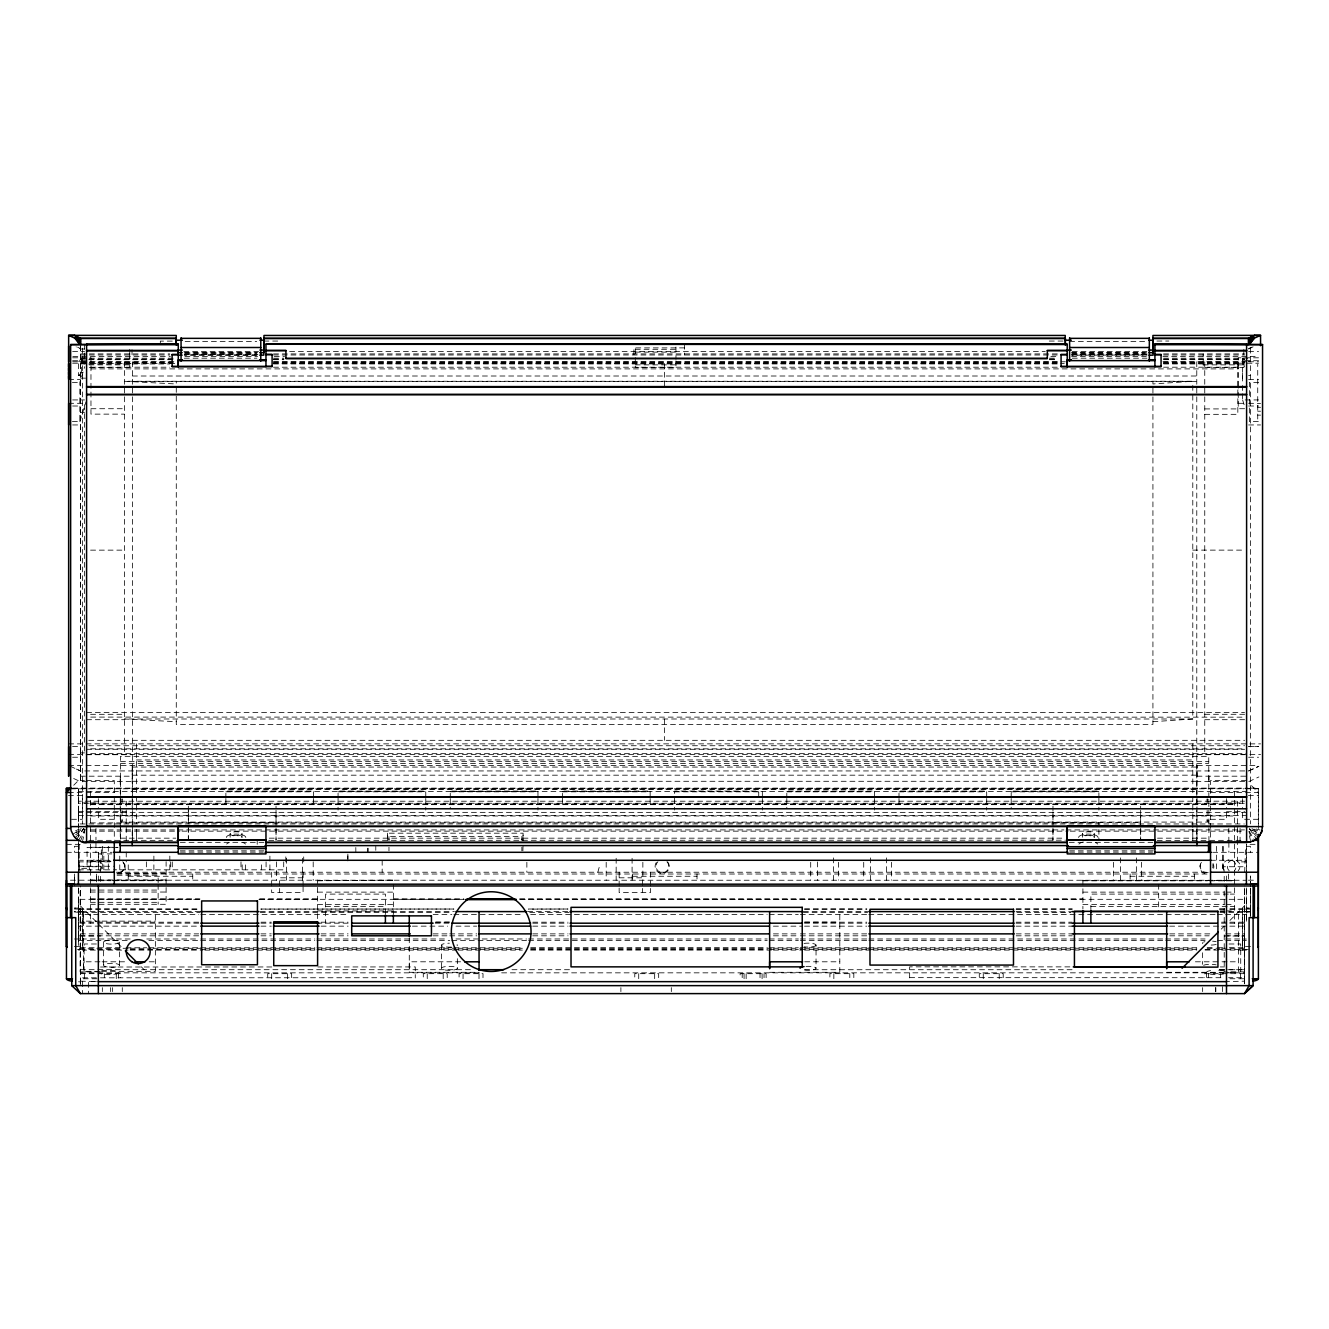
<?xml version="1.0" encoding="UTF-8"?>
<svg xmlns="http://www.w3.org/2000/svg" width="1329" height="1329" viewBox="0 0 1329 1329"><rect width="100%" height="100%" fill="white"/><g stroke="black" fill="none" stroke-linecap="round" stroke-linejoin="round"><path stroke-width="0.75" stroke-dasharray="5 3.75" d="M74.391 882.273L74.407 876.077M198.735 899.318L78.411 899.318L78.444 941.065M78.411 870.329L78.411 840.343M1246.403 812.368L78.428 812.351L78.428 823.947L1244.326 823.963M1244.326 803.281L78.411 803.214L78.411 788.529L78.428 827.685M78.411 803.214L78.411 801.221L1244.609 801.188M97 978.775L80.404 978.775L80.371 985.636L80.404 888.038M80.371 983.261L80.388 885.978M80.604 346.038L80.404 781.602L132.219 781.602L132.219 765.521L132.219 841.456M82.431 940.533L82.431 950.119L128.082 950.119M130.159 938.988L82.431 938.988L82.415 909.053L82.415 911.86A15.682 3.605 0 0 1 74.441 911.345M96.386 874.1L96.386 882.39L96.386 876.176M102.333 991.617L102.333 987.63M103.828 869.831L103.828 853.899M118.414 978.044L118.414 972.529M119.76 869.831L119.76 855.893M120.457 820.059L120.457 821.256L122.052 821.256L122.052 820.059M120.457 800.158L120.457 798.962M120.258 781.602L120.258 776.186L120.258 841.456M122.052 815.441L132.418 815.441M122.052 800.158L122.052 798.962L122.052 806.122M125.092 869.831L125.092 861.873M128.249 869.831L128.249 861.873M132.418 827.502L132.418 840.177L132.418 829.811M136.405 840.177L136.405 829.313M153.882 869.831L153.882 855.893M169.83 869.831L169.83 855.893M188.336 840.177L188.336 828M188.336 806.171L188.336 822.402L276.033 822.402L276.033 810.225M242.177 869.831L242.177 861.873M245.566 869.831L245.566 861.873M261.514 869.831L261.514 861.873M269.903 869.831L269.903 855.893M276.033 828L276.033 840.177L276.033 806.171M283.708 861.873L283.708 869.831L115.241 869.831M285.818 861.873L285.818 855.893M303.71 861.873L303.71 855.893M347.866 855.893L347.866 861.873L347.866 852.304M387.553 840.177L387.553 833.183L523.094 833.183L523.094 840.293M388.965 850.842L388.965 847.237M388.965 836.572L388.965 840.177L388.965 836.572L521.865 836.572L521.865 840.127L521.865 836.572M521.865 850.842L521.865 847.237M909.651 977.895L909.651 966.847L1071.174 966.881M1052.967 828L1052.967 840.177L1052.967 810.125M1052.967 806.171L1052.967 822.402L1140.664 822.402L1140.664 810.225M1140.664 828L1140.664 840.177L1140.664 806.171M1192.794 840.177L1192.794 829.313M1196.781 829.313L1196.781 840.177L1196.781 829.794M1196.781 815.441L1207.147 815.441M1208.742 820.059L1208.742 821.256L1207.147 821.256L1207.147 820.059M1207.147 800.158L1207.147 798.962L1207.147 806.105M1208.742 800.158L1208.742 799.493M1208.941 781.602L1208.941 776.186M1222.547 991.617L1222.547 983.643M1246.519 950.052A15.682 3.605 0 0 1 1242.382 950.185L1242.399 909.102M1246.369 939.038L1242.382 939.038L1242.382 937.493M1229.989 908.986L1242.449 908.986L1242.449 911.794A15.682 3.605 0 0 0 1250.373 911.412M1242.615 378.15L1242.615 372.735M1242.615 363.93L1242.615 358.514L1247.599 358.514M1244.442 917.641L1244.442 985.636L1244.509 977.712L1228.561 977.712M1246.403 921.263L1246.403 888.603M1246.386 871.027L1246.403 844.712M1250.356 915.1L1250.356 908.156L1246.369 908.106L1246.369 916.146M1250.373 915.432L1250.39 888.603M1250.39 886.543L1250.39 880.346M1257.732 419.034L1257.732 364.196M1258.347 823.631L1258.364 788.595L1248.396 788.595M78.411 815.325L78.428 812.351M80.388 978.759L80.404 981.865L77.514 981.749M522.895 840.177L523.094 833.183M522.895 850.842L523.045 845.593M80.388 981.167L100.339 981.649M100.605 872.223L101.486 846.423M1244.675 872.223L1245.572 846.423M82.448 841.789L84.624 831.638M597.834 872.223L599.479 866.242M72.381 421.575L79.84 421.575L79.84 382.37L84.74 366.638M79.84 421.575L85.97 401.89M80.471 841.124L85.056 829.612L83.76 828.748L74.607 833.433M78.61 840.194L85.056 829.612M76.866 839.048L83.76 828.748L73.926 836.107M75.304 837.669L83.76 828.748M73.726 785.223L78.411 780.538L84.391 780.538M1221.218 929.137L1224.125 926.247M1229.923 920.449L1244.409 905.946M80.604 375.492L78.61 375.492L78.61 361.272L81.601 358.514L84.923 358.514M78.61 375.492L81.601 372.735L84.923 372.735M72.763 834.363L81.202 828.598M1248.595 349.012L1253.081 346.852M1248.595 348.597L1251.586 347.201M1248.795 770.936L1258.879 766.285L1248.595 770.936L80.404 770.936L73.676 767.846M1248.795 781.602L1258.879 776.95M75.537 830.824L79.208 829.13M1152.924 721.697L1192.794 718.989L1192.794 393.617M1246.369 908.139L1250.356 908.156L1250.356 909.102L1245.356 909.102M172.288 341.104L160.327 341.104L160.327 343.181M263.973 341.055L279.921 341.055M1049.279 341.055L1063.233 341.055M1156.911 341.038L1168.872 341.038M185.146 341.37L256.696 341.37M1069.612 341.37L1145.249 341.37M684.535 347.882L633.9 347.882L633.9 354.993M84.591 349.029L80.604 349.029L76.118 346.869M635.295 349.294L675.963 349.294M72.63 351.388L84.591 351.388M183.867 351.388L258.524 351.388M289.639 351.388L1045.275 351.388M1072.221 351.388L1146.861 351.388M1248.595 351.388L1258.563 351.388M635.295 352.119L675.963 352.119M184.233 352.65L257.66 352.65M1071.539 352.683L1147.01 352.683M185.146 353.082L256.696 353.082M1071.656 353.082L1145.249 353.082M80.604 353.913L169.813 353.913M184.332 353.913L256.946 353.913M273.541 353.913L1057.734 353.913M1072.254 353.913L1146.944 353.913M1163.539 353.913L1244.459 353.913M184.432 354.66L257.859 354.66M1071.34 354.66L1146.811 354.644M80.604 354.993L169.813 354.993M256.946 354.993L184.199 354.993L257.66 355.159M273.425 354.993L1057.851 354.993M1072.254 354.993L1147.077 354.993L1071.539 355.192M1163.539 354.993L1244.609 354.993M72.796 356.388L170.394 356.388M184.93 356.388L257.61 356.388M274.206 356.388L284.589 356.388M1050.824 356.371L1059.13 356.371M1071.589 356.371L1146.346 356.371M1162.958 356.371L1248.097 356.371M1250.174 356.371L1258.48 356.371M72.696 357.8L90.97 357.8L90.97 414.133L124.444 414.133M1258.53 357.8L1238.229 357.8L1238.229 387.37M80.604 358.182L176.026 358.182M184.332 358.182L256.946 358.182M273.541 358.182L283.908 358.182M1049.445 358.182L1057.734 358.182M1072.254 358.182L1146.944 358.182M1163.539 358.182L1244.459 358.182M80.604 359.162L176.026 359.162M273.541 359.162L283.908 359.162M1049.445 359.162L1057.734 359.162M1163.539 359.162L1244.442 359.162M88.727 359.694L175.893 359.694M273.425 359.694L283.808 359.694M1049.545 359.677L1057.851 359.677M1163.672 359.677L1244.609 359.677M72.63 360.724L86.584 360.724M1258.563 360.724L1242.615 360.724L1244.459 366.638M78.61 361.272L80.604 361.272M1248.595 361.272L1250.589 361.272M72.63 361.787L176.624 361.787M273.508 361.787L1065.36 361.787M1162.958 361.787L1248.097 361.787M1248.595 361.787L1258.563 361.787M80.604 362.086L176.026 362.086M273.541 362.086L1057.734 362.086M1163.539 362.086L1244.442 362.086M80.604 362.867L176.026 362.867M273.425 362.867L1057.851 362.867M1163.539 362.867L1244.609 362.867M72.63 363.216L90.97 363.216M1238.229 363.216L1258.563 363.216M90.97 363.498L176.026 363.498M273.209 363.498L1064.28 363.481M1163.539 363.481L1238.229 363.481M80.604 363.93L86.584 363.93M88.727 363.963L169.663 363.963M273.425 363.947L1057.851 363.947M1163.672 363.947L1244.609 363.947M89.093 364.86L129.76 364.86L129.76 367.568L89.093 367.568M635.295 364.86L675.963 364.86M1203.194 364.86L1243.844 364.86M90.97 367.203L169.763 367.203M273.508 367.203L1057.768 367.203M1163.573 367.203L1237.831 367.203M90.97 368.897L1238.229 368.897M1248.595 375.492L1250.589 375.492M132.418 376.007L1196.781 376.007M80.604 378.15L86.584 378.15M68.643 379.446L80.604 379.446M1248.595 379.446L1258.563 379.446M132.418 381.423L1196.781 381.423M72.381 382.37L79.84 382.37M1258.696 382.37L1249.36 382.37L1249.36 421.575L1258.696 421.575M72.63 399.929L84.591 399.929M1242.615 393.733L1242.615 399.929L1258.563 399.929M68.643 403.302L84.591 403.302L84.591 754.706M1238.229 403.302L1244.609 403.302M1248.595 403.302L1260.556 403.401M72.63 406.01L80.604 406.01M1248.595 406.01L1258.563 406.01M1257.732 407.305L1260.556 407.305M90.97 408.717L124.444 408.717M1244.609 408.717L1238.229 408.717L1238.229 388.799M1204.755 408.917L1237.831 408.917M1257.732 411.209L1260.556 411.209M80.604 412.322L84.591 412.322M1204.755 414.332L1237.831 414.332L1237.831 361.787M1257.732 415.13L1260.556 415.13M72.63 424.948L80.604 424.948M1248.595 424.948L1260.556 424.948M90.571 550.14L124.444 550.14M1192.794 550.123L1244.609 550.123M86.584 712.377L1244.525 712.377M90.571 714.304L124.444 714.304M1204.755 714.288L1244.609 714.288M90.721 717.095L1244.525 717.162M1192.794 718.989L124.444 718.989L176.275 721.697M86.584 719.703L124.444 719.703M1204.755 719.703L1244.609 719.703M88.727 740.319L1244.609 740.319M68.643 743.875L1260.556 743.875M88.744 745.735L1244.609 745.735M1248.795 746.582L1258.596 746.582L1248.595 746.582M72.563 746.582L80.604 746.582M90.721 748.808L1244.525 748.875M86.584 749.29L1244.609 749.29M80.604 752.895L84.591 752.895M90.721 753.659L1246.602 753.659M68.643 754.54L1260.556 754.54M86.584 754.706L132.418 754.706M1196.781 754.689L1244.609 754.689M72.563 757.248L80.604 757.248M1248.595 757.248L1258.563 757.248M136.405 759.955L1192.794 759.955M120.457 761.65L1208.742 761.65M120.457 763.461L1208.742 763.461M68.643 765.521L1258.563 765.521M132.418 767.066L1196.781 767.066M132.418 775.189L1196.781 775.172M80.404 776.186L132.219 776.186M1196.98 776.186L1248.595 776.186M86.385 780.538L114.294 780.538L114.294 840.343M1246.403 780.538L1210.536 780.538L1210.536 840.343M132.418 781.286L1196.781 781.286M1244.658 781.602L1196.98 781.602L1196.98 765.521L1196.98 841.456M72.68 788.114L1247.981 788.114M1250.057 788.114L1258.364 788.114L1258.364 831.439M72.43 788.529L1247.981 788.529M70.603 788.811L1243.828 788.811M1245.904 788.811L1258.364 788.811M132.418 789.409L1196.781 789.393M78.411 791.552L1246.403 791.552M225.88 791.818L313.578 791.818M338.064 791.818L425.778 791.818M450.265 791.818L537.963 791.818M562.449 791.818L650.147 791.818M674.634 791.818L758.726 791.818M786.818 791.835L874.515 791.835M899.002 791.835L986.699 791.835M1011.186 791.835L1098.9 791.835M68.444 792.499L84.391 792.499M86.385 792.499L114.294 792.499M1210.536 792.499L1258.364 792.499L1248.878 783.014M68.444 795.39L82.398 795.39L82.398 819.295L68.444 819.295M1248.396 795.39L1258.364 795.39M82.398 802.949L88.379 802.949M90.372 802.949L98.346 802.949M1226.484 802.949L1242.416 802.949M90.372 803.895L1234.425 803.895M90.355 804.41L1234.425 804.41M90.372 804.66L1234.425 804.66M78.411 811.67L126.238 811.67M1226.484 811.72L1244.609 811.67M78.411 815.408L1246.403 815.425M90.355 815.989L1234.425 815.989M114.294 819.295L98.346 819.295L98.346 810.092M1210.536 819.295L1226.484 819.295L1226.484 810.092M1258.364 819.295L1242.416 819.295L1242.416 810.092M120.457 822.086L1208.742 822.086M90.372 822.884L1098.9 822.884L1098.9 840.759M90.721 829.911L175.81 829.911M177.887 829.911L1063.981 829.911M1066.057 829.911L1244.525 829.911M90.721 831.157L179.963 831.157M182.04 831.157L1068.134 831.157M1070.21 831.157L1244.525 831.157M120.457 838.167L175.843 838.167M269.239 838.167L1064.114 838.167M1157.509 838.167L1208.742 838.167M88.777 840.343L176.508 840.343M268.74 840.343L1065.393 840.177M1157.194 840.393L1244.459 840.343M180.295 842.337L263.923 842.337M1069.264 842.337L1152.874 842.337M66.45 844.33L80.903 844.33M1250.057 844.33L1256.287 844.33M78.411 846.324L74.424 846.324L74.424 852.304M1246.403 846.324L1250.39 846.324L1250.39 852.304M90.372 847.287L117.351 847.287M118.082 847.52L87.066 847.52L87.066 868.634L81.501 868.634L78.411 864.199M180.196 850.842L265.086 850.842M1069.546 850.842L1153.389 850.842M66.45 852.304L112.134 852.304M180.379 852.122L263.292 852.122M1069.646 852.122L1152.575 852.122M1212.679 852.304L1258.364 852.304M98.496 853.899L111.786 853.899M78.411 860.278L114.294 860.278M1210.536 860.278L1246.403 860.278M90.372 861.159L110.839 861.159M90.372 861.674L110.839 861.674M78.411 861.873L112.3 861.873M1246.403 861.873L1237.449 861.873L1237.449 841.805M78.411 866.242L114.294 866.242M79.242 844.397L79.242 866.741L101.486 866.741M1223.328 846.423L1223.328 866.741L1245.572 866.741M78.411 869.831L114.992 869.831M116.354 872.223L1208.46 872.223M116.985 873.253L166.108 873.253M117.002 874.017L1207.845 874.017M117.068 875.23L158.134 875.23L158.134 882.639M128.232 876.26L192.738 876.26M632.504 876.26L697.011 876.26M1130.115 876.26L1194.621 876.26M303.078 877.804L279.638 877.804L279.638 886.377M619.148 877.804L642.572 877.804L642.572 886.377M90.372 879.948L114.942 879.948M116.985 879.948L166.108 879.948M70.437 880.197L1246.403 880.263M1248.396 880.197L1254.377 880.197M90.372 880.446L110.839 880.446M112.882 880.446L166.108 880.446M317.631 880.546L393.367 880.546M1082.902 880.546L1234.425 880.546M90.372 880.712L110.839 880.712M112.882 880.712L166.108 880.712M317.631 880.811L393.367 880.031M1082.902 880.811L1207.446 880.811M1209.523 880.811L1234.425 880.811M90.372 890.065L158.134 890.065M90.372 892.041L166.108 892.041M317.631 892.124L393.367 892.124M1082.902 892.124L1224.192 892.124M1226.119 892.124L1234.425 892.124M1228.278 894.101L1090.876 894.101L1090.876 909.036M1230.322 894.101L1234.425 894.101M90.372 898.819L199.865 898.819M259.77 898.819L317.631 898.819M393.367 898.819L463.771 898.819M519.672 898.819L1082.902 898.819M258.906 899.318L464.286 899.318M520.303 899.318L1246.403 899.318L1246.386 916.595M90.372 899.583L199.865 899.583M259.77 899.583L317.631 899.583M393.367 899.583L463.771 899.583M519.672 899.583L1082.902 899.583M90.372 902.325L158.134 902.325M90.372 904.301L166.108 904.301L166.108 861.674M317.631 904.384L393.367 904.384M1082.902 904.401L1224.059 904.401M1226.119 904.401L1234.425 904.401M325.588 906.361L385.393 906.361M1090.876 906.378L1228.278 906.378M1230.322 906.378L1234.425 906.378M260.883 909.036L453.887 909.036L260.999 909.119M528.593 909.019L568.015 909.019L528.61 909.119M804.577 909.019L866.84 909.003M1016.253 909.003L1072.287 909.003M1219.623 908.986L1227.913 908.986M804.51 909.119L866.741 909.119M1016.104 909.119L1072.121 909.119M1219.407 909.119L1227.714 909.119M1229.774 909.119L1250.356 909.102M317.631 910.913L393.367 910.913M1220.105 910.913L1224.192 910.913M1226.235 910.913L1234.425 910.913M200.147 911.628L78.411 911.594L78.394 914.568L198.735 914.568M260.268 911.628L454.418 911.594M527.663 911.628L569.128 911.628M803.364 911.628L867.621 911.628M1016.12 911.594L1072.287 911.794M1220.005 911.628L1246.403 911.611M74.225 911.893A15.549 3.854 0 0 0 81.999 912.408L200.147 912.408M260.268 912.408L450.963 912.408M529.739 912.408L569.128 912.408M803.364 912.408L867.621 912.408M1016.868 912.408L1070.759 912.408M1220.005 912.408L1242.814 912.408A15.549 3.854 0 0 0 1250.589 911.893M200.795 914.568L348.098 914.568M433.154 914.568L451.827 914.568M453.903 914.568L522.363 914.568M530.67 914.568L767.165 914.568M769.242 914.568L798.28 914.568M800.357 914.568L866.757 914.568M868.817 914.568L1215.287 914.585M1217.364 914.585L1223.577 914.585M1225.654 914.585L1246.403 914.585M100.007 921.13L83.611 921.13L83.594 911.594L83.611 971.333L100.007 971.333M102.051 921.13L155.36 921.13M435.962 922.093L450.315 922.093M804.726 922.093L839.795 922.093M198.735 922.193L78.411 922.193L78.411 899.318M260.966 922.193L271.349 922.193M321.136 922.193L348.098 922.193M435.231 922.193L449.767 922.193M532.746 922.193L568.015 922.193M804.51 922.193L866.757 922.193M1016.12 922.193L1072.138 922.193M1221.501 922.193L1228.179 922.093M1229.807 922.193L1246.403 922.193M198.735 923.173L78.411 923.173L78.394 926.147L198.719 926.147M260.966 923.173L271.349 923.173M348.098 923.173L317.631 923.173L317.631 880.031M435.231 923.173L449.767 923.173M532.746 923.19L568.015 923.19M804.51 923.19L866.757 923.19M1016.12 923.19L1072.138 923.19M1221.501 923.206L1227.73 923.206M1229.807 923.206L1246.403 923.206M260.966 926.147L271.332 926.147M321.136 926.147L348.098 926.147M412.405 926.147L447.674 926.147M455.98 926.147L476.729 926.147M532.746 926.147L568.015 926.147M773.395 926.163L802.434 926.163M804.51 926.163L866.757 926.163M1016.12 926.163L1072.138 926.163M1169.636 926.163L1219.441 926.163M1221.501 926.163L1227.73 926.163M1229.807 926.163L1246.403 926.163M80.404 933.872L198.669 933.872M260.933 933.872L271.299 933.872M321.103 933.872L348.082 933.872M433.154 933.872L447.674 933.872M449.75 933.872L476.729 933.872M532.746 933.872L568.031 933.872M773.445 933.872L798.347 933.872M800.423 933.872L866.824 933.872M1016.22 933.872L1072.254 933.872M1169.769 933.872L1213.344 933.872M1225.803 933.872L1244.476 933.872M198.669 935.815L80.404 935.815L77.364 934.835M260.933 935.815L271.299 935.815M321.103 935.815L348.082 935.815M433.154 935.815L447.674 935.815M449.75 935.815L476.729 935.815M532.746 935.815L568.031 935.815M773.445 935.815L798.347 935.815M800.423 935.815L866.824 935.815M1016.22 935.815L1072.254 935.815M1169.769 935.815L1209.191 935.815M1225.803 935.815L1244.476 935.815M80.139 936.015L100.605 936.015M1224.225 936.015L1244.675 936.015M146.755 938.988L198.636 938.988M200.712 938.988L314.84 938.972M316.917 938.972L447.657 938.972M455.963 938.972L526.517 938.972M528.593 938.972L767.232 938.972M769.308 938.972L798.364 938.972M800.44 938.972L866.84 938.972M868.917 938.972L1163.589 938.972M1165.666 938.972L1205.087 938.972M1225.853 938.972L1242.449 938.972M74.457 938.988L82.431 938.988M78.444 940.533L128.082 940.533M148.831 940.533L198.636 940.533M200.712 940.533L314.84 940.517M316.917 940.517L449.734 940.517M451.81 940.517L526.517 940.517M528.593 940.517L767.232 940.517M769.308 940.517L798.364 940.517M800.44 940.517L866.84 940.517M868.917 940.517L1163.589 940.517M1165.666 940.517L1205.104 940.517M1217.547 940.517L1223.776 940.517M1225.853 940.517L1246.369 940.583M96.419 943.989L84.092 943.989L84.092 971.881M1229.009 943.989L1240.721 943.989L1240.721 971.881M74.374 946.447L80.355 946.447L80.404 949.537L121.903 949.537M1250.489 946.447L1244.509 946.447L1244.509 947.76L1225.803 947.76M80.404 947.776L123.979 947.776M126.056 947.776L146.805 947.776M148.881 947.776L198.669 947.776M200.745 947.776L314.873 947.776M316.95 947.776L451.827 947.776M453.903 947.776L522.38 947.776M530.67 947.776L767.232 947.776M769.292 947.776L798.347 947.776M800.423 947.776L866.824 947.776M868.9 947.776L1163.556 947.76M1165.616 947.76L1196.748 947.76M1207.131 947.76L1215.42 947.76M1217.497 947.76L1223.727 947.76M128.082 948.291L78.444 948.291L78.411 887.938M130.159 948.291L150.908 948.291M152.985 948.291L202.789 948.291M204.865 948.291L318.993 948.291M321.07 948.291L455.963 948.275M458.023 948.275L522.363 948.275M530.67 948.275L771.385 948.258M773.461 948.258L802.517 948.258M804.593 948.258L870.993 948.258M873.07 948.258L1167.742 948.241M1169.819 948.241L1196.798 948.241M1207.164 948.241L1219.623 948.241M1221.7 948.241L1227.93 948.241M1230.006 948.241L1246.369 948.358M130.209 949.537L198.685 949.537M200.745 949.537L314.873 949.537M316.95 949.537L451.827 949.537M453.903 949.537L522.38 949.537M530.67 949.537L767.232 949.537M769.308 949.537L798.347 949.537M800.423 949.537L866.824 949.537M868.9 949.537L1163.556 949.521M1165.616 949.521L1196.748 949.521M1205.054 949.521L1215.42 949.521M1217.497 949.521L1223.727 949.521M1225.803 949.521L1244.476 949.521A13.921 3.09 0 0 0 1248.778 949.371M130.159 950.119L202.789 950.119M204.865 950.119L318.993 950.119M321.07 950.119L455.963 950.102M458.023 950.102L522.363 950.102M530.67 950.102L771.385 950.085M773.461 950.085L802.517 950.085M804.593 950.085L870.993 950.085M873.07 950.085L1167.742 950.069M1169.819 950.069L1196.798 950.069M1205.104 950.069L1219.623 950.069M1221.7 950.069L1227.93 950.069M1230.006 950.069L1242.449 950.069M99.991 961.797L83.594 961.797L83.611 971.333M102.051 961.797L126.654 961.797M149.213 961.797L155.36 961.797M460.582 961.797L409.282 961.797L409.282 972.296L479.055 972.296M804.709 961.797L839.795 961.797M1195.386 961.797L1219.989 961.797M1222.032 961.797L1228.179 961.797M1230.239 961.797L1238.429 961.797M100.506 967.014L272.379 966.964M317.93 966.964L415.263 966.931L415.263 977.978M1220.288 966.931L1224.424 966.931M80.404 969.688L470.483 969.705M511.981 969.705L570.075 969.705M804.543 969.721L1072.204 969.721M1219.524 969.721L1227.813 969.721M1229.89 969.721L1244.409 969.721L1219.723 969.721M101.536 971.333L155.36 971.333L155.36 911.594M100.605 971.881L80.139 971.881L80.139 888.686M1244.675 971.881L1224.225 971.881L1224.225 888.686M769.641 972.296L839.795 972.296L839.795 911.594M1166.679 972.296L1228.179 972.296M1230.239 972.296L1238.429 972.296L1238.429 911.594M80.404 972.845L480.882 972.845M501.631 972.845L1223.727 972.828M1225.803 972.828L1244.476 972.828M80.404 973.675L120.275 973.675L120.275 977.662M1244.476 973.675L1204.639 973.692L1204.639 977.679M100.506 977.812L415.263 977.729M909.651 977.646L1224.424 977.712M96.352 977.812L80.404 977.812L80.421 981.732M1229.94 978.759L1244.476 978.759L1244.476 981.849L1244.675 888.686M96.369 981.649L88.379 981.649L88.379 993.61M1224.541 981.649L1244.476 981.167M1256.154 828.997L1260.058 830.01M70.354 766.301L80.604 770.936M1253.978 829.13L1257.649 830.824M73.676 778.512L80.404 781.602L80.404 765.521M77.614 347.201L80.604 348.597M1256.752 832.502L1249.426 828.748L1256.304 839.048M1251.968 828.598L1257.035 832.07M1259.261 836.107L1249.426 828.748L1257.882 837.669M80.404 905.913L122.434 947.942M141.289 966.798L144.18 969.688M1249.21 831.373L1254.576 840.194M1248.895 831.522L1252.699 841.124M1242.615 399.929L1244.459 405.827M1249.426 835.708L1250.739 841.789M1223.328 866.741L1224.225 872.223M79.242 866.741L80.139 872.223M1250.456 886.393L1250.456 876.077L1250.456 885.978M1250.456 887.988L1250.473 916.213M1244.442 888.038L1244.476 983.261L1244.442 885.978M1242.382 940.583L1242.382 948.358M1228.528 874.017L1228.528 882.273M78.428 829.745L78.428 835.924M78.428 844.181L78.428 870.96M78.411 888.553L78.444 940.118L78.444 938.091M1250.589 348.148L1250.589 823.864M1250.39 888.387L1250.356 916.213M1246.403 844.131L1246.403 872.223M1246.403 887.955L1246.403 921.196M1243.844 349.278L1243.844 367.568L1203.194 367.568L1203.194 353.929M1242.814 912.408L1242.814 911.628A15.549 3.854 0 0 0 1250.589 911.113M1242.615 358.514L1242.615 383.416M1242.615 385.476L1242.615 391.673M1242.416 798.629L1242.416 807.7M1242.449 908.986L1242.382 950.185M1240.455 973.675L1240.455 981.649M1240.057 828.416L1240.057 840.343M1237.449 801.188L1237.449 840.759M1234.425 791.552L1234.425 923.19M1228.843 828.416L1228.843 840.343M1228.876 842.337L1228.876 852.304M1226.484 798.629L1226.484 807.7M1226.501 876.01L1226.501 882.29M1224.225 876.343L1224.225 886.759M1222.497 846.324L1222.497 870.229M1220.554 973.675L1220.554 977.679M1216.517 846.324L1216.517 870.229M1215.836 987.63L1215.836 991.617M1215.437 987.63L1215.437 991.617M1208.941 841.456L1208.742 756.351L120.457 756.351L120.457 840.476M1208.609 973.692L1208.609 977.679M1207.147 810.424L1207.147 821.256M1206.516 972.446L1206.516 981.649M1204.755 361.787L1204.755 754.689M1202.645 987.63L1202.645 991.617M1202.562 952.743L1202.562 964.322M1196.781 361.787L1196.781 809.062M1196.781 810.424L1196.781 827.734M1194.621 874.017L1194.621 882.091M1192.794 385.377L1192.794 391.557M1192.794 743.875L1192.794 827.502M1192.794 829.695L1192.794 838.167M1158.689 884.3L1158.639 910.913M1152.924 381.257L1152.924 383.965L1192.794 381.257L124.444 381.273L176.275 383.981L176.275 381.273M1152.924 388.085L1152.924 724.405L176.275 724.405L176.275 388.101M1141.412 862.272L1141.412 880.197M1136.361 857.886L1136.361 880.197M1130.115 874.017L1130.115 882.091M1120.413 857.886L1120.413 880.197M1113.586 862.272L1113.586 880.197M1098.9 797.965L1098.9 791.054L1011.186 791.054L1011.186 797.965M1098.9 798.48L1098.9 810.059M1094.282 833.831A5.931 2.077 0 0 1 1085.378 835.642A5.931 2.077 0 0 1 1085.378 832.037A5.931 2.077 0 0 1 1094.282 833.831L1094.282 837.503A5.931 2.077 0 0 0 1088.351 835.409A5.931 2.077 0 0 0 1082.421 837.503L1082.421 833.831M1082.902 880.031L1082.902 909.036M1011.186 798.48L1011.186 808.331M1003.212 977.679L1003.212 973.692L979.29 973.692L979.29 977.679M999.209 973.692L999.209 981.666M986.699 797.35L986.699 791.054L899.002 791.054L899.002 797.35M986.699 798.48L986.699 810.059M983.261 973.692L983.261 981.666M899.002 798.48L899.002 806.205M891.543 862.272L891.543 880.197M886.493 857.886L886.493 880.197M874.515 797.35L874.515 791.054L786.818 791.054L786.818 797.35M874.515 798.48L874.515 810.059M870.545 857.886L870.545 880.197M863.717 862.272L863.717 880.197M853.816 977.662L853.816 973.675L829.894 973.675L829.894 977.662M849.796 973.675L849.796 977.662M838.533 862.272L838.533 880.197M833.848 973.675L833.848 981.649M833.466 857.886L833.466 880.197M817.534 861.94L817.534 880.197M804.078 943.407A7.974 1.977 0 0 1 816.039 945.118L816.039 968.293M810.707 862.272L810.707 880.197M786.818 798.48L786.818 808.331M766.119 977.679L766.119 973.692L740.12 973.692L740.12 977.679M764.042 973.692L764.042 977.679M762.331 791.552L762.331 797.35M762.331 798.48L762.331 810.059M762.098 973.692L762.098 981.649M760.022 973.692L760.022 977.679M758.726 797.018L758.726 791.054L674.634 791.054L674.634 797.965M746.15 973.692L746.15 981.649M744.074 973.692L744.074 981.666M742.197 973.692L742.197 977.679M697.011 874.017L697.011 882.091M684.535 344.277L684.535 354.993M675.963 347.035L675.963 359.395M675.963 360.84L675.963 367.568L635.295 367.568L635.295 347.035M674.634 798.48L674.634 810.059M671.311 987.63L671.311 991.617M664.6 363.498L664.6 386.673M664.6 718.989L664.6 740.319M658.669 977.662L658.669 973.675L634.764 973.675L634.764 977.662M654.665 973.675L654.665 981.649M650.545 872.223L650.545 886.377M650.545 888.436L650.545 892.556L619.148 892.556L619.148 886.676M650.147 797.35L650.147 791.054L562.449 791.054L562.449 797.965M650.147 798.48L650.147 806.205M642.854 862.272L642.854 880.197M642.572 888.436L642.572 892.556M638.717 973.675L638.717 981.649M632.504 874.017L632.504 882.091M632.089 858.285L632.089 880.197M620.892 987.63L620.892 991.617M619.148 872.223L619.148 886.377M616.158 858.285L616.158 880.197M606.19 862.272L606.19 880.197M562.449 798.48L562.449 806.205M537.963 797.35L537.963 791.054L450.265 791.054L450.265 797.35M537.963 798.48L537.963 810.059M526.865 862.272L526.865 872.223M482.992 977.679L483.025 973.675L459.086 973.692L459.086 977.679M479.021 973.675L478.988 981.666M463.073 973.675L463.04 981.666M457.342 958.674L457.342 968.343A7.974 1.977 0 0 1 445.381 970.054A7.974 1.977 0 0 1 445.381 966.615A7.974 1.977 0 0 1 457.342 968.343M450.265 798.48L450.265 808.331M447.208 977.662L447.208 973.675L423.286 973.675L423.286 977.662M443.188 973.675L443.188 981.649M441.394 945.168L441.394 968.343M427.24 973.675L427.24 981.649M425.778 797.35L425.778 791.054L338.064 791.054L338.064 797.965M425.778 798.48L425.778 810.059M409.282 937.693L409.282 972.296M393.367 884.3L393.367 913.837M387.553 833.183L387.553 840.293M385.393 913.837L385.393 894.101L325.588 894.101L325.605 923.173M382.171 860.278L382.171 872.223M375.791 846.324L375.791 850.311M368.017 848.184L368.017 852.304M367.817 848.234L367.817 852.304M355.807 847.52L355.856 852.304M338.064 798.48L338.064 810.059M313.578 797.35L313.578 791.037L225.88 791.037L225.88 797.35M313.578 798.48L313.578 806.205M313.195 861.873L313.195 880.197M303.078 872.223L303.078 886.377M303.078 886.676L303.078 892.556L271.664 892.556L271.664 888.436M302.431 858.285L302.431 880.197M291.649 977.679L291.649 973.692L267.727 973.692L267.727 977.679M287.645 973.692L287.645 981.666M286.483 858.285L286.483 880.197M279.638 888.436L279.638 892.556M276.515 861.873L276.515 880.197M271.664 872.223L271.664 886.377M271.697 973.692L271.697 981.666M266.082 861.873L266.082 869.831M257.195 840.343L257.195 844.33M242.011 833.831A5.931 2.077 0 0 1 233.107 835.642A5.931 2.077 0 0 1 233.107 832.037A5.931 2.077 0 0 1 242.011 833.831L242.011 837.503A5.931 2.077 0 0 0 236.064 835.426A5.931 2.077 0 0 0 230.133 837.503L230.133 833.831M240.998 861.873L240.998 869.831M225.88 798.48L225.88 806.205M192.738 874.017L192.738 882.091M188.336 810.125L188.336 838.2M172.272 861.873L172.272 869.831M170.677 861.873L170.677 869.831M158.134 884.499L158.134 904.301M146.356 861.873L146.356 869.831M136.405 743.875L136.405 823.531M136.405 829.695L136.405 838.167M132.418 361.787L132.418 809.079M132.418 810.441L132.418 827.734M132.02 349.66L132.02 354.993M129.76 353.929L129.76 367.568M129.76 349.294L129.76 359.162M128.232 874.017L128.232 882.091M126.238 801.188L126.238 840.759M126.238 852.022L126.238 861.873M124.444 361.787L124.444 754.706M122.285 987.63L122.285 991.617M122.052 810.441L122.052 821.256M119.477 942.145A7.974 1.977 0 0 1 107.516 943.856A7.974 1.977 0 0 1 107.516 940.434A7.974 1.977 0 0 1 119.477 942.145L119.477 965.319A7.974 1.977 0 0 1 107.516 967.03A7.974 1.977 0 0 1 107.516 963.591A7.974 1.977 0 0 1 119.477 965.319M116.271 973.675L116.271 981.649M112.633 987.63L112.633 991.617M110.639 987.63L110.639 991.617M108.314 846.324L108.314 872.223M104.326 973.675L104.326 977.662M103.529 942.145L103.529 965.319M102.333 846.324L102.333 872.223M100.605 876.343L100.605 882.606M98.346 798.629L98.346 807.7M98.346 876.01L98.346 882.29M95.97 828.416L95.97 840.343M95.954 842.337L95.954 852.304M90.372 791.552L90.372 923.173M84.591 344.277L84.591 363.963M84.358 973.675L84.358 981.649M82.597 348.148L82.597 823.864M82.415 909.053L82.431 950.119A15.682 3.605 0 0 1 78.295 950.002M82.398 981.649L82.398 993.61M81.999 912.408L81.999 911.628A15.549 3.854 0 0 1 74.225 911.113M81.601 358.514L81.601 372.735M80.604 345.739L80.604 776.186M80.404 746.582L80.404 757.248M78.411 788.529L78.411 836.19M78.411 843.367L78.411 872.223M74.424 874.017L74.407 885.978M457.076 944.653A7.974 1.977 0 0 1 457.076 945.683M451.428 947.079A7.974 1.977 0 0 1 441.461 945.417A7.974 1.977 0 0 1 449.368 943.191M806.005 966.382A7.974 1.977 0 0 1 815.973 968.542A7.974 1.977 0 0 1 804.078 970.004M816.039 945.118A7.974 1.977 0 0 1 804.078 946.829M1203.625 965.269A7.974 1.977 0 0 1 1216.168 964.854M1216.168 944.487A7.974 1.977 0 0 1 1208.476 945.002M1202.828 943.607A7.974 1.977 0 0 1 1202.828 942.577M1203.625 942.095A7.974 1.977 0 0 1 1204.888 941.696M1212.596 941.181A7.974 1.977 0 0 1 1216.168 941.696M122.783 861.74A6.379 6.379 0 0 1 116.62 872.405M666.925 861.74A6.379 6.379 0 0 1 666.925 870.761A6.379 6.379 0 0 1 657.905 870.761A6.379 6.379 0 0 1 657.905 861.74M1212.712 864.598A6.379 6.379 0 0 1 1212.712 867.903M1208.194 872.405A6.379 6.379 0 0 1 1202.031 861.74A6.994 6.994 0 0 0 1208.493 873.602M1229.142 870.761A6.379 6.379 0 0 1 1229.142 861.74A6.379 6.379 0 0 1 1238.163 861.74A6.379 6.379 0 0 1 1238.163 870.761M90.854 870.595A6.379 6.379 0 0 1 90.854 861.574A6.379 6.379 0 0 1 99.874 861.574A6.379 6.379 0 0 1 99.874 870.595M123.447 862.554A6.412 6.412 0 0 1 115.739 872.289M1224.109 870.179A6.595 6.595 0 0 1 1225.288 861.342A6.595 6.595 0 0 1 1234.192 861.773A6.595 6.595 0 0 1 1234.558 870.661M1212.995 863.468A6.994 6.994 0 0 1 1212.829 870.462M667.623 861.856A7.094 7.094 0 0 1 667.208 871.425A7.094 7.094 0 0 1 657.622 871.841A7.094 7.094 0 0 1 656.376 862.338M226.661 844.081A9.735 3.422 0 0 1 229.186 842.553M242.958 842.553A9.735 3.422 0 0 1 245.483 844.081M226.329 837.503A9.735 3.422 0 0 1 236.064 834.08A9.735 3.422 0 0 1 245.815 837.503M1078.6 837.503A9.735 3.422 0 0 1 1088.351 834.08A9.735 3.422 0 0 1 1098.086 837.503M1078.932 844.081A9.735 3.422 0 0 1 1083.484 842.005M1095.246 842.536A9.735 3.422 0 0 1 1097.754 844.081M101.652 970.834A9.967 2.209 0 0 1 115.739 970.951A9.967 2.209 0 0 1 115.241 974.074A9.967 2.209 0 0 1 101.17 973.958M1223.76 973.875A9.967 2.209 0 0 1 1208.011 973.526A9.967 2.209 0 0 1 1213.56 970.253M1218.71 970.203A9.967 2.209 0 0 1 1224.923 971.183M80.388 949.537A13.921 3.09 0 0 1 77.481 949.454M98.496 852.304L98.496 869.831L98.496 852.304M78.444 908.072L74.457 908.089L78.444 908.056M79.458 909.053L74.457 909.053L198.752 909.119L79.458 909.053"/><path stroke-width="1.5" d="M66.467 946.447A13.921 3.09 0 0 0 67.148 947.394A16.629 3.821 0 0 1 66.616 946.863L66.45 788.529L70.603 788.529M66.45 880.296L66.483 946.364M68.643 746.582L68.643 776.186L68.643 335.357L74.623 335.357L80.604 339.094L75.072 338.28L68.643 335.357L176.275 335.456L176.275 344.909M68.643 424.948L68.643 403.401M68.643 378.516L68.643 375.924M68.643 374.612L68.643 372.02M68.643 370.708L68.643 368.116M68.643 366.804L68.643 364.196M68.643 361.804L68.643 346.038M71.766 981.167L71.766 978.759M80.604 344.576L80.604 338.48L176.076 338.48L176.076 343.895M120.258 852.105L120.258 850.842M120.258 841.988L120.258 845.593L178.302 845.593M176.076 344.576L176.076 338.48M176.275 344.194L176.275 340.207L182.389 340.207M178.269 848.467L178.269 853.916L265.966 853.916L265.966 826.405L178.269 826.405L178.269 848.55L265.966 848.55M178.269 826.605L178.269 842.536L86.584 842.536C82.88 844.928 71.118 834.18 75.304 837.669M1065.426 344.576L1065.426 338.48L263.773 338.48L263.773 352.65L259.687 352.65M1067.22 848.467L1067.22 853.916L1154.918 853.916L1154.918 826.405L1067.22 826.405L1067.22 848.55L1154.918 848.55M1067.22 826.605L1067.22 842.536L265.966 842.536M1153.123 344.576L1153.123 338.48L1248.595 338.48M265.966 360.624L178.269 360.624L178.269 366.754L178.269 344.012L70.636 344.493L70.636 826.605L1262.55 826.605L1262.55 344.493L1154.918 344.012L1246.602 344.277M1208.543 852.105L1208.543 850.842M1208.742 841.789L1208.742 850.842L1208.941 841.456M1208.941 841.971L1208.941 845.576L1153.389 845.593M1248.595 344.576L1248.595 338.28L1254.576 335.357L1260.556 335.357L1260.556 345.706M1258.397 946.447A13.921 3.09 0 0 1 1257.716 947.394A16.629 3.821 0 0 0 1258.198 946.912L1258.347 835.991M1262.55 826.405L1261.337 832.702L1262.002 830.725M1260.407 834.579L1257.882 837.868L1261.337 832.502M1249.709 344.244L1254.127 338.28L1260.556 335.357L1152.924 335.473L1152.924 353.115M71.018 787.931L66.45 792.499L70.437 792.499M1182.079 968.276L1218.328 932.044M1256.304 839.247L1252.699 841.323L1257.882 837.669M1248.595 342.915L1254.127 338.28L1152.924 338.347M1248.595 341.503L1254.127 338.28L1248.595 339.094L1248.595 344.377L1254.127 338.28L1248.595 340.191M1248.595 338.347L1254.576 335.456M1154.918 842.536L1246.602 842.536L1252.699 841.124M1154.918 842.337L1250.739 841.988M176.275 338.347L75.072 338.28L79.491 344.244M181.06 338.347L260.783 338.347M263.973 338.363L1065.227 338.347M1069.612 338.347L1149.336 338.347M259.886 340.207L263.973 340.207M1065.227 340.224L1071.34 340.224M1148.854 340.224L1152.924 340.224M86.584 344.277L178.269 344.277M265.966 344.261L1067.22 344.527M70.636 344.693L178.269 344.693M1154.918 344.693L1262.55 344.693M181.06 347.5L260.783 347.5M1069.612 347.5L1149.336 347.5M178.302 350.075L182.389 350.075M259.886 350.075L263.973 350.075M1067.27 350.075L1071.34 350.075M1148.854 350.075L1152.924 350.075M86.584 350.407L178.269 350.407M265.966 350.407L285.918 350.407L285.918 358.614L1047.318 358.614L1047.318 350.407L1067.22 350.407M1154.918 350.407L1246.602 350.407M86.584 350.823L178.269 350.823M265.966 350.657L285.918 350.657M1047.318 350.657L1067.22 350.657M1154.918 350.823L1246.602 350.823M178.103 352.65L182.189 352.65M1149.053 352.683L1153.123 352.683M178.269 354.378L172.122 354.378L172.122 366.754L265.966 366.754L265.966 344.012L1067.22 344.012L1067.22 366.754L1067.22 360.624L1154.918 360.624M265.966 354.378L272.096 354.378L272.096 366.588L265.966 366.588M1067.22 354.378L1061.074 354.378L1061.074 366.754L1161.064 366.754L1161.064 354.378L1154.918 354.378M265.966 354.644L272.096 354.644M172.122 354.81L178.269 354.81M1061.074 354.81L1067.22 354.81M1154.918 354.81L1161.064 354.81M178.103 355.159L182.189 355.159M259.687 355.159L263.773 355.159L263.973 335.473L1065.227 335.456L1065.227 344.975M1149.053 355.192L1153.123 355.192L1153.123 338.48M285.918 358.365L1047.318 358.365M178.269 359.943L182.339 359.943M259.853 359.943L265.966 359.943M1067.22 359.943L1071.29 359.943M1148.804 359.943L1154.918 359.943M178.269 360.209L182.339 360.209M259.853 360.209L265.966 360.209M1067.22 360.192L1071.29 360.209M1148.804 360.192L1154.918 360.209M172.122 366.339L272.096 366.339M1061.074 366.339L1161.064 366.339M86.584 386.589L1246.602 386.589M86.584 387.021L1246.602 387.021M86.584 394.314L1246.602 394.314M86.584 394.746L1246.602 394.746M70.603 788.114L66.45 788.114L66.467 978.759A13.921 3.09 0 0 0 72.198 981.267M66.45 788.811L70.603 788.811M86.584 796.819L1246.602 796.819M86.584 797.068L1246.602 797.068M86.584 808.78L1246.602 808.78M86.584 826.189L1246.602 826.189M66.45 828.416L70.437 828.416M178.269 840.061L265.966 840.061M1067.22 840.061L1154.918 840.061M66.45 840.343L78.411 840.343M178.269 840.161L265.966 840.161M1067.22 840.161L1154.918 840.161M1254.377 840.343L1258.364 840.343M178.269 842.337L82.448 841.988M265.966 842.337L1067.22 842.337M265.052 845.593L1068.3 845.593M178.269 846.706L265.966 846.706M1067.22 846.706L1154.918 846.706M113.679 852.304L178.584 852.304M265.119 852.304L1068.001 852.304M1154.536 852.304L1211.134 852.304M113.679 860.278L1211.134 860.278M66.45 872.223L114.294 872.223M1210.536 872.223L1258.364 872.223M74.424 884.184L66.45 884.184L1258.364 884.184L1250.39 884.25M66.45 885.978L1258.397 885.978M467.908 898.819L513.459 898.819M466.363 899.318L516.15 899.318M465.831 899.583L515.536 899.583M200.812 911.594L258.906 911.594M455.98 911.594L526.517 911.594M570.091 911.594L802.65 911.594M868.834 911.594L1014.044 911.611M1072.138 911.594L1084.58 911.611M1090.81 911.594L1217.929 911.594M66.45 917.641L75.736 917.641L75.736 985.636L80.371 993.61L1244.476 993.61L1253.097 985.636L1253.097 885.978M1258.397 917.641L1249.11 917.641L1249.11 985.636L1244.476 993.61L1253.097 985.636L71.749 985.636L71.749 885.978M200.812 923.173L258.906 923.173M273.425 923.173L319.06 923.173M352.251 923.173L433.171 923.173M451.843 923.173L530.67 923.19M570.091 923.19L802.434 923.19M868.834 923.19L1014.044 923.19M1072.138 923.19L1217.364 923.206M200.795 926.147L258.889 926.147M273.409 926.147L319.06 926.147M352.251 926.147L410.329 926.147M478.805 926.147L530.67 926.147M570.075 926.147L769.242 926.163M868.817 926.163L1014.044 926.163M1072.138 926.163L1167.56 926.163M200.745 933.872L258.856 933.872M273.375 933.872L319.026 933.872M352.218 933.872L410.329 933.872M478.805 933.872L530.67 933.872M570.108 933.872L769.292 933.872M868.9 933.872L1014.143 933.872M1072.254 933.872L1167.693 933.872M134.86 961.797L145.11 961.797M464.685 961.797L479.055 961.797M802.65 961.797L769.624 961.797L769.641 968.791M1189.222 961.797L1166.679 961.797L1166.679 968.791M1073.251 966.881L1185.069 966.914M478.772 969.705L503.674 969.705M98.346 981.649L1226.501 981.649M80.604 340.191L75.072 338.28L80.604 344.377M74.623 335.456L80.604 338.347M80.604 341.503L75.072 338.28L80.604 342.915M71.749 985.636L80.371 993.61M125.341 950.85L138.382 963.89M73.926 836.306L71.168 830.725L70.636 826.405M68.643 363.216L68.643 379.446M1258.364 834.379L1258.397 978.759A13.921 3.09 0 0 1 1252.649 981.251M1254.41 885.978L1254.41 917.641M1246.602 344.012L1246.602 842.536M1246.403 872.223L1246.403 884.184M1226.501 885.978L1226.501 993.61M1210.536 842.337L1210.536 884.184M1208.543 843.732L1208.543 852.122M1196.98 841.44L1196.98 845.593M1166.679 911.594L1166.679 968.276M1154.918 344.012L1154.918 366.754M1149.336 337.799L1149.336 361.189M1090.876 910.116L1090.876 923.19M1082.902 910.913L1082.902 923.19M1069.612 337.799L1069.612 361.189M769.624 911.594L769.641 968.276M479.055 911.594L479.055 970.286M409.282 915.598L409.282 936.148M393.367 915L393.367 923.173M385.393 915L385.393 923.173M260.783 337.799L260.783 361.189M181.06 337.799L181.06 361.189M132.219 841.44L132.219 845.593M120.258 841.456L120.258 852.122M114.294 842.337L114.294 884.184M98.346 885.978L98.346 993.61M86.584 344.012L86.584 842.536M78.411 872.223L78.411 884.184M70.437 885.978L70.437 917.641M800.091 968.293A7.974 1.977 0 0 1 804.078 966.582M1258.364 908.554A15.549 3.854 0 0 1 1257.832 909.551M66.982 908.77A15.549 3.854 0 0 1 66.45 907.773M66.982 909.551A15.549 3.854 0 0 1 66.45 908.554M1258.364 907.773A15.549 3.854 0 0 1 1257.832 908.77M67.015 909.053A16.745 3.871 0.2 0 1 66.483 908.072M1258.33 908.122A16.745 3.871 -0.2 0 1 1257.799 909.102M257.444 900.946L201.643 900.946L201.643 964.738L257.444 964.738L257.444 900.946M802.234 907.342L571.021 907.342L571.021 966.864L802.234 966.864L802.234 907.342M1013.479 909.269L869.98 909.269L869.98 965.07L1013.479 965.07L1013.479 909.269M1217.929 911.329L1074.43 911.329L1074.43 967.13L1217.929 967.13L1217.929 911.329M431.443 915.864L351.703 915.864L351.703 935.799L431.443 935.799L431.443 915.864M317.598 921.794L273.741 921.794L273.741 965.651L317.598 965.651L317.598 921.794M72.43 978.759L66.467 978.759L72.414 978.775M1258.397 978.759L1252.433 978.759L1258.397 978.759M131.671 961.631A11.961 11.961 0 0 0 150.144 952.262A11.961 11.961 0 0 0 132.8 940.949A11.961 11.961 0 0 0 131.671 961.631M465 961.681A39.87 39.87 0 0 0 530.304 939.271A39.87 39.87 0 0 0 478.241 893.919A39.87 39.87 0 0 0 465 961.681"/></g></svg>
